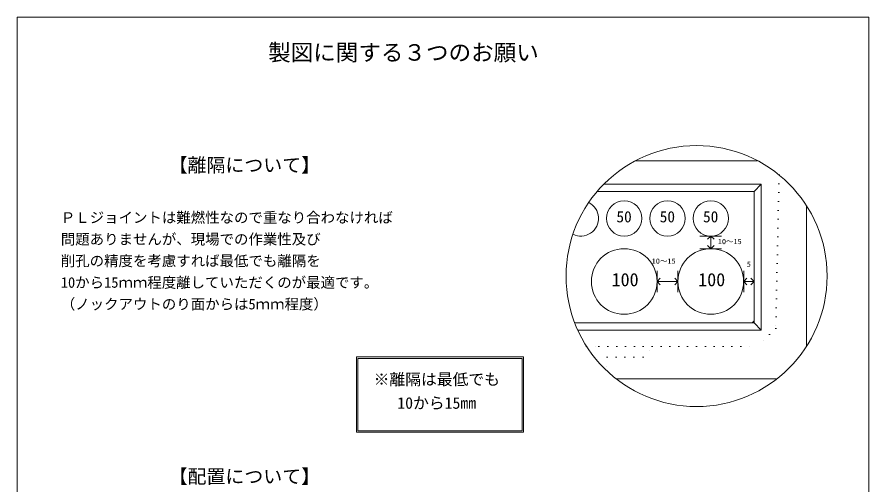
# Model space of a CAD drawing. Units: millimetres, scale not verified. Extents: x -4890 to 18490, y -2289 to 2289.
# Drawn here: x -4890 to -1830, y 607 to 2289 of the extents above; entities that cross this region are included whole.
import ezdxf
from ezdxf.enums import TextEntityAlignment as Align

# ---------------------------------------------------------------- set-up
doc = ezdxf.new("R2010")
doc.units = ezdxf.units.MM
doc.header["$LTSCALE"] = 10
doc.linetypes.add('USER5', pattern=[3.185, 0.01, -3.175])
for name, color, linetype, lineweight in [('0-2_waku', 7, 'Continuous', 18), ('0-3_gaikei', 7, 'Continuous', 18), ('0-4_kakure', 7, 'USER5', 18), ('0-5_sunpou', 7, 'Continuous', 5), ('0-7_hole', 7, 'Continuous', 18), ('0-8_uchigawa', 6, 'Continuous', 18), ('0-D_文字１', 7, 'Continuous', 18)]:
    doc.layers.add(name, color=color, linetype=linetype, lineweight=lineweight)
doc.styles.add('ＭＳ ゴシック', font='')
doc.styles.get('ＭＳ ゴシック').set_extended_font_data('MS Gothic')

# ---------------------------------------------------------------- blocks, each defined once
blk = doc.blocks.new('_Open90_40')
at = {"layer": '0-5_sunpou'}
blk.add_line((0, 0), (-1, 0), dxfattribs=at)
blk.add_lwpolyline([(-0.5, 0.5), (0, 0), (-0.5, -0.5)], dxfattribs=at)

msp = doc.modelspace()

# ---------------------------------------------------------------- linework, layer by layer
at = {"layer": '0-2_waku'}
for p, q in [((-4890.1, 2288.86), (-1830.1, 2288.86)), ((-4890.1, 2288.86), (-1830.1, 2288.86)), ((-4890.1, 2288.86), (-4890.1, -1986.14)), ((-1830.1, 2288.86), (-1830.1, -1986.14))]:
    msp.add_line(p, q, dxfattribs=at)
at = {"layer": '0-3_gaikei'}
for p, q in [((-2230.23, 1772.58), (-2668.37, 1772.58)), ((-2054.02, 1105.84), (-2054.02, 1610.21)), ((-2737.91, 988.5), (-2160.69, 988.5))]:
    msp.add_line(p, q, dxfattribs=at)
at = {"layer": '0-4_kakure'}
for p, q in [((-2844.14, 1105.14), (-2799.93, 1105.14)), ((-2799.93, 1105.14), (-2229.69, 1105.14)), ((-2799.93, 1105.14), (-2229.69, 1105.14)), ((-2770.19, 1066.26), (-2773.33, 1019.13)), ((-2770.19, 1066.26), (-2666.51, 1066.26))]:
    msp.add_line(p, q, dxfattribs=at)
for points in [[(-2153.03, 1721.43), (-2164.89, 1169.94), (-2229.69, 1105.14)], [(-2770.19, 1066.26), (-2640.59, 1066.26), (-2601.71, 1105.14)]]:
    msp.add_lwpolyline(points, dxfattribs=at)
at = {"layer": '0-5_sunpou', "color": 150, "lineweight": 18}
for p, q in [((-2437.05, 1501.71), (-2359.29, 1501.71)), ((-2437.05, 1456.35), (-2359.29, 1456.35)), ((-2591.27, 1377.3), (-2591.27, 1299.54)), ((-2516.11, 1377.3), (-2516.11, 1299.54)), ((-2280.13, 1377.3), (-2280.13, 1299.54)), ((-2242.65, 1377.3), (-2242.65, 1299.54)), ((-2591.27, 1338.42), (-2516.11, 1338.42)), ((-2280.13, 1338.42), (-2242.65, 1338.42)), ((-2242.65, 1196.77), (-2249.82, 1189.38))]:
    msp.add_line(p, q, dxfattribs=at)
msp.add_circle((-2449.3, 1358.02), 468.88, dxfattribs=at)
at = {"layer": '0-7_hole'}
for centre, radius in [((-2709.21, 1565.22), 63.5), ((-2553.69, 1565.22), 63.5), ((-2398.17, 1565.22), 63.5), ((-2709.21, 1338.42), 117.94), ((-2398.17, 1338.42), 117.94)]:
    msp.add_circle(centre, radius, dxfattribs=at)
msp.add_arc((-2864.73, 1565.22), 63.5, 243.19936, 63.78529, dxfattribs=at)
at = {"layer": '0-8_uchigawa'}
for p, q in [((-2782.07, 1688.34), (-2216.73, 1688.34)), ((-2216.73, 1163.46), (-2216.73, 1688.34)), ((-2805.94, 1662.42), (-2799.93, 1662.42)), ((-2242.65, 1189.38), (-2242.65, 1662.42)), ((-2886.8, 1189.38), (-2799.93, 1189.38)), ((-2875.9, 1163.46), (-2799.93, 1163.46)), ((-2799.93, 1189.38), (-2242.65, 1189.38)), ((-2799.93, 1163.46), (-2216.73, 1163.46)), ((-2216.73, 1163.46), (-2242.65, 1189.38)), ((-3670.57, 1067.12), (-3070.57, 1067.12)), ((-3670.57, 797.12), (-3670.57, 1067.12)), ((-3665.57, 1062.12), (-3075.57, 1062.12)), ((-3665.57, 802.12), (-3665.57, 1062.12)), ((-3075.57, 802.12), (-3075.57, 1062.12)), ((-3070.57, 797.12), (-3070.57, 1067.12)), ((-3670.57, 797.12), (-3070.57, 797.12)), ((-3665.57, 802.12), (-3075.57, 802.12))]:
    msp.add_line(p, q, dxfattribs=at)
msp.add_lwpolyline([(-2799.93, 1662.42), (-2242.65, 1662.42), (-2216.73, 1688.34)], dxfattribs=at)

# ---------------------------------------------------------------- block references
at = {"layer": '0-5_sunpou', "xscale": 23.328, "yscale": 23.328}
for p, rotation in [((-2398.17, 1501.71), 90), ((-2398.17, 1456.35), 270), ((-2591.27, 1338.42), 180), ((-2280.13, 1338.42), 180)]:
    msp.add_blockref('_Open90_40', p, dxfattribs=dict(at, rotation=rotation))
for p in [(-2516.11, 1338.42), (-2242.65, 1338.42)]:
    msp.add_blockref('_Open90_40', p, dxfattribs=at)

# ---------------------------------------------------------------- texts
at = {"layer": '0-D_文字１', "style": 'ＭＳ ゴシック'}
for s, height, p in [('製図に関する３つのお願い', 59.38, (-3988.16, 2114.07)), ('【離隔について】', 49.88, (-4345.76, 1716.97)), ('ＰＬジョイントは難燃性なので重なり合わなければ', 38.01, (-4732.88, 1537.85)), ('50', 40.38, (-2737.19, 1538.85)), ('50', 40.38, (-2581.67, 1538.85)), ('50', 40.38, (-2426.15, 1538.85)), ('問題ありませんが、現場での作業性及び', 38.01, (-4732.88, 1460.09)), ('10～15', 19, (-2373.11, 1467.03)), ('削孔の精度を考慮すれば最低でも離隔を', 38.01, (-4732.88, 1382.33)), ('10～15', 19, (-2610.64, 1396.53)), ('5', 19, (-2268.96, 1385.5)), ('10から15ｍｍ程度離していただくのが最適です。', 38.01, (-4732.88, 1304.57)), ('100', 47.51, (-2754.5, 1307.08)), ('100', 47.51, (-2443.46, 1307.08)), ('（ノックアウトのり面からは5ｍｍ程度）', 38.01, (-4732.88, 1226.81)), ('※離隔は最低でも', 41.57, (-3609.19, 953.66)), ('\u3000 10から15mm', 41.57, (-3609.19, 868.61)), ('【配置について】', 49.88, (-4345.76, 598.12))]:
    msp.add_text(s, height=height, dxfattribs=at).set_placement(p, align=Align.BOTTOM_LEFT)

doc.saveas('drawing.dxf')
